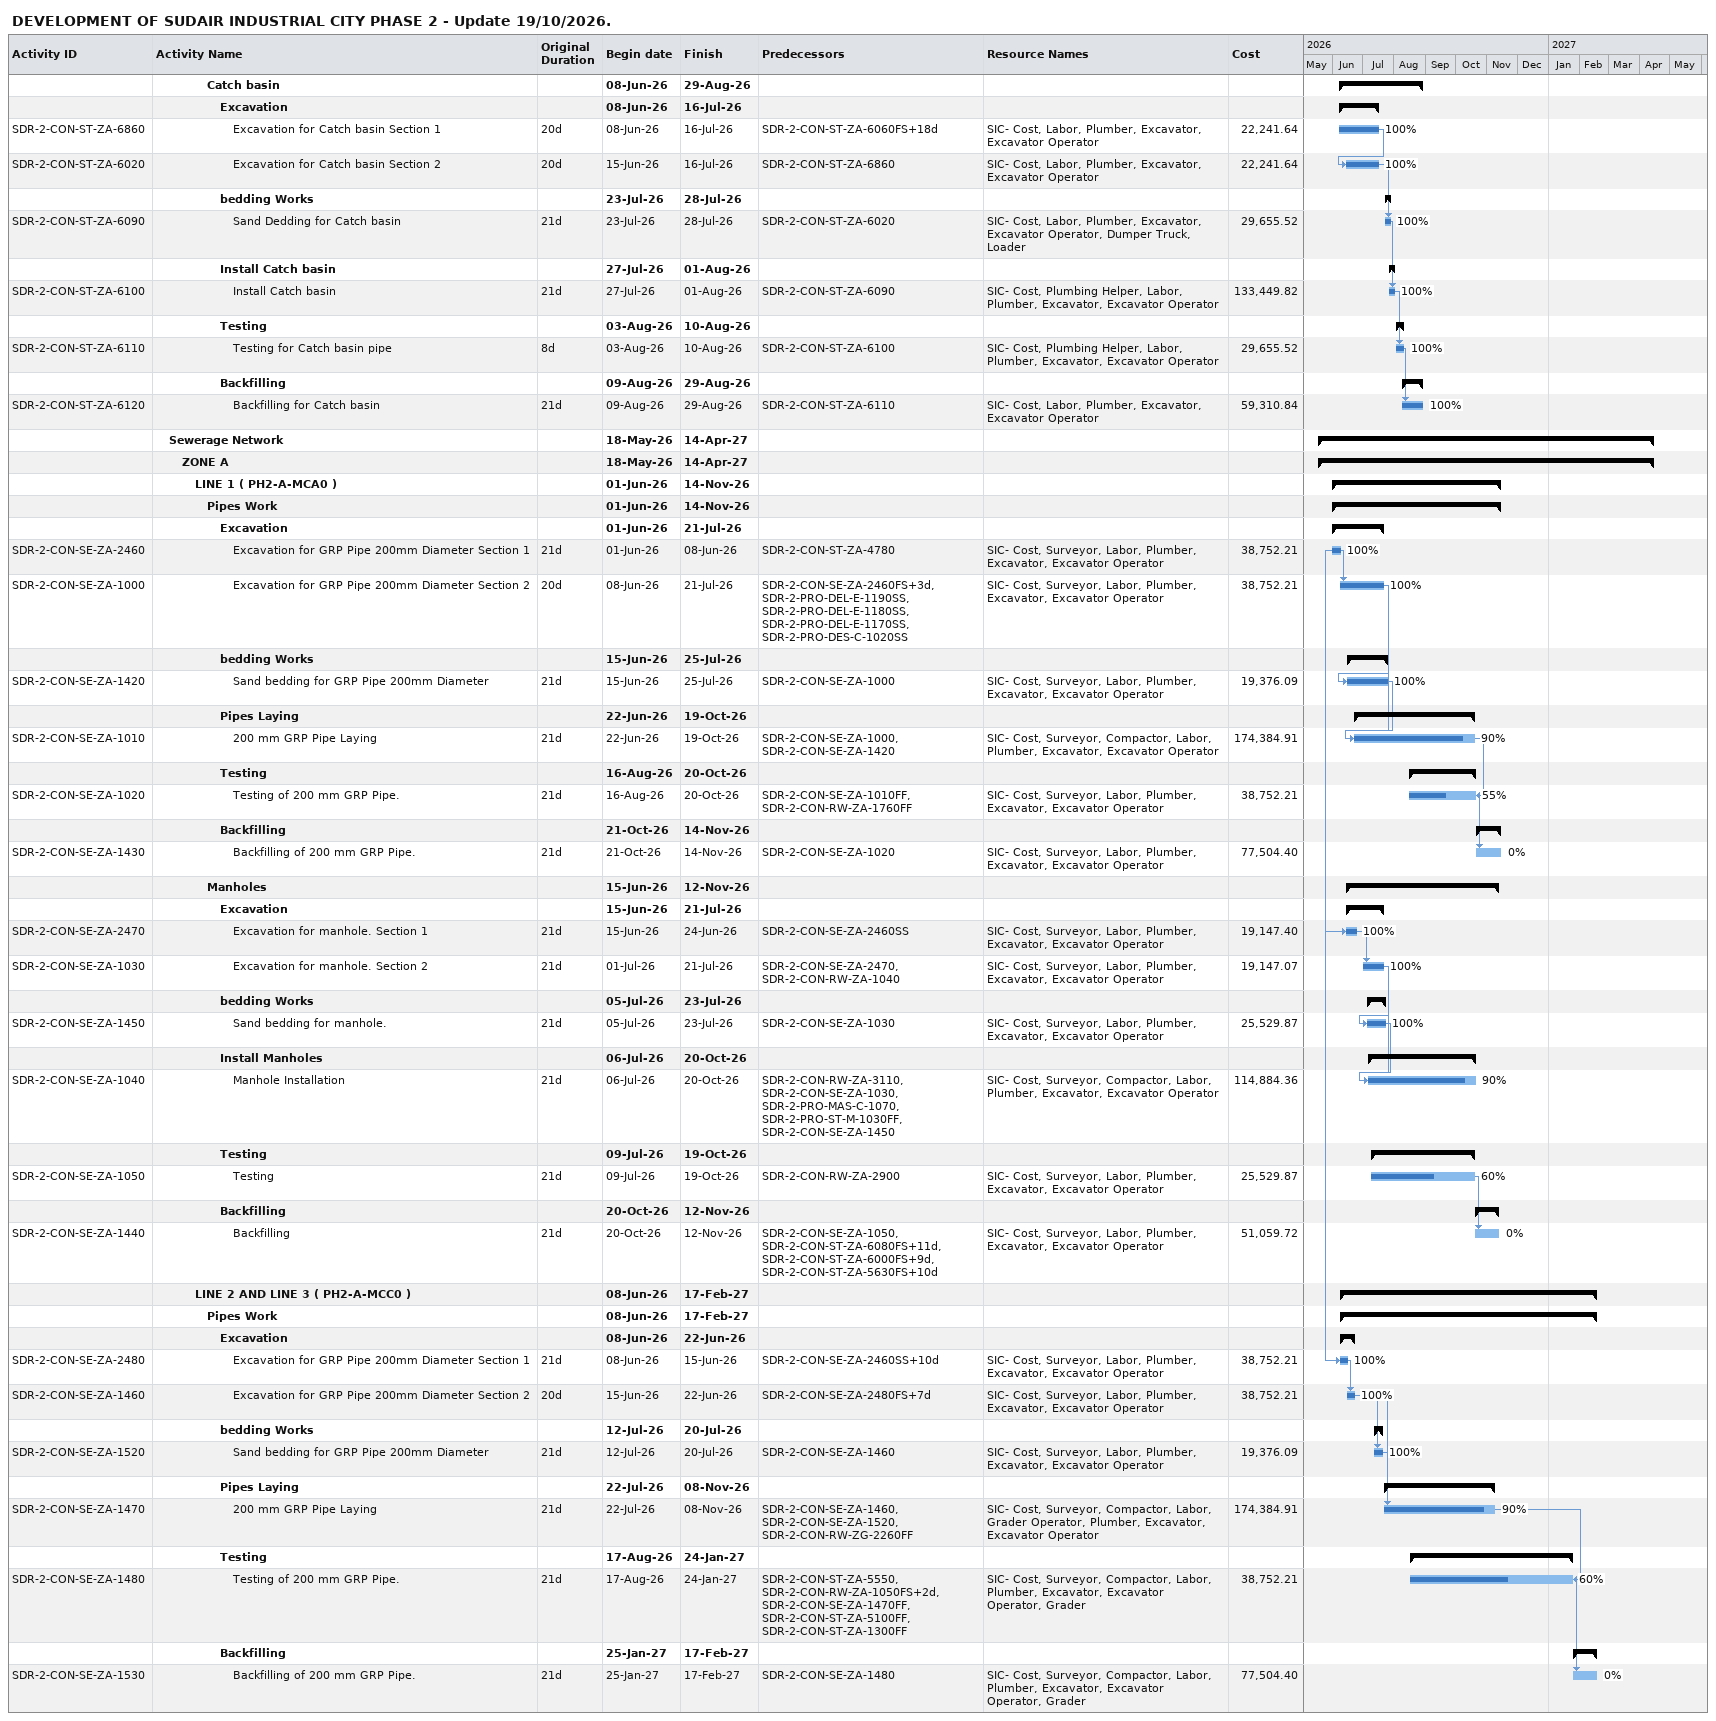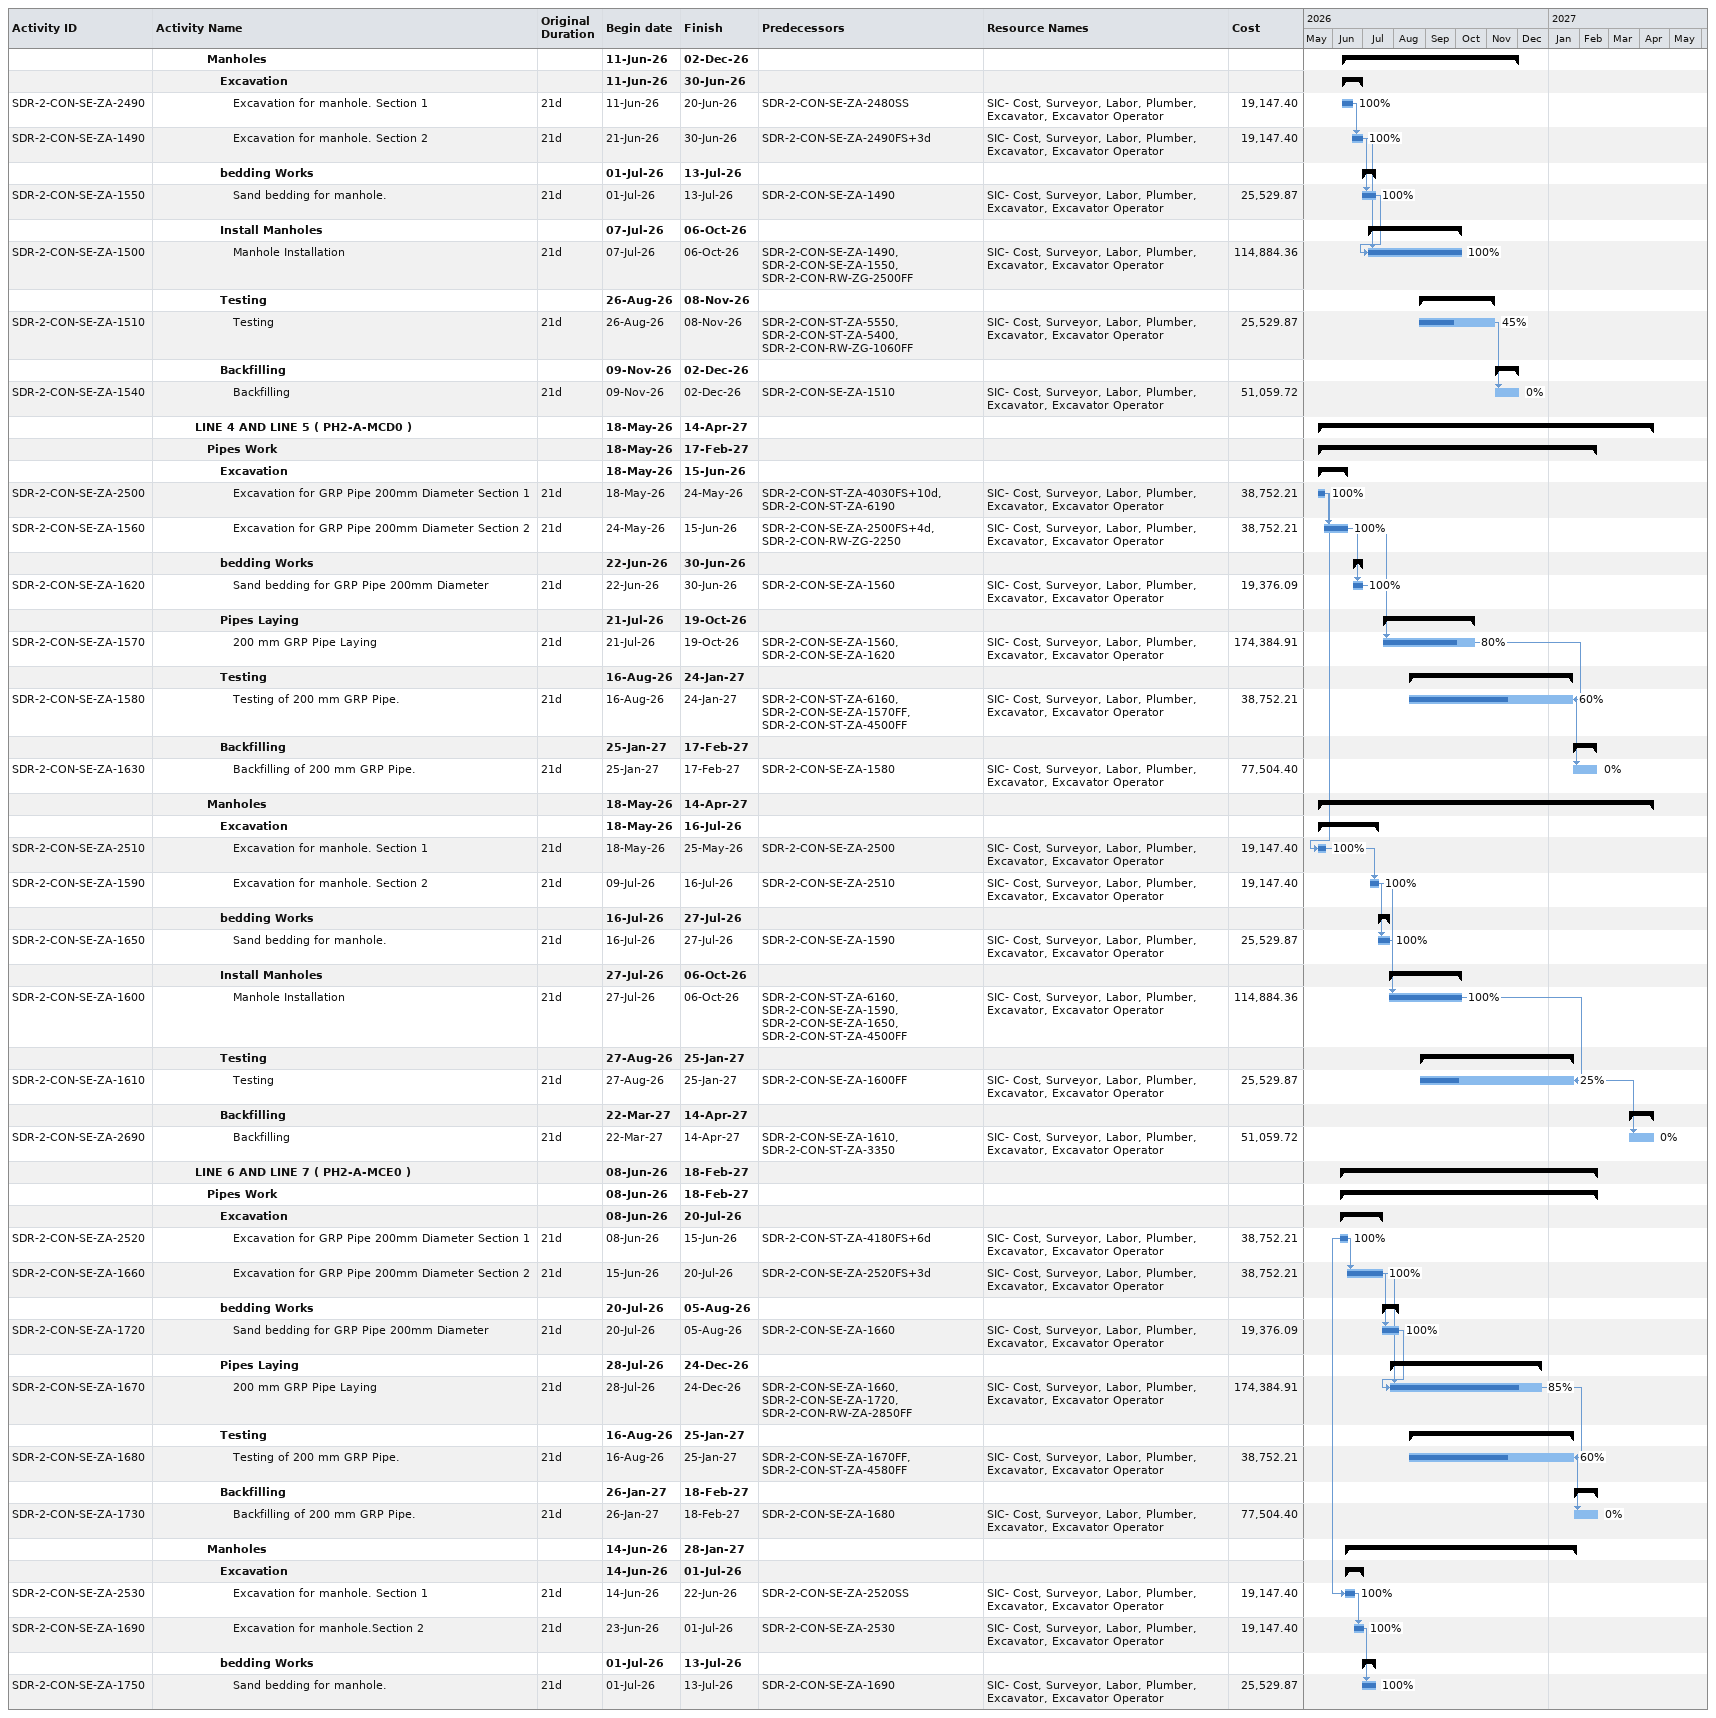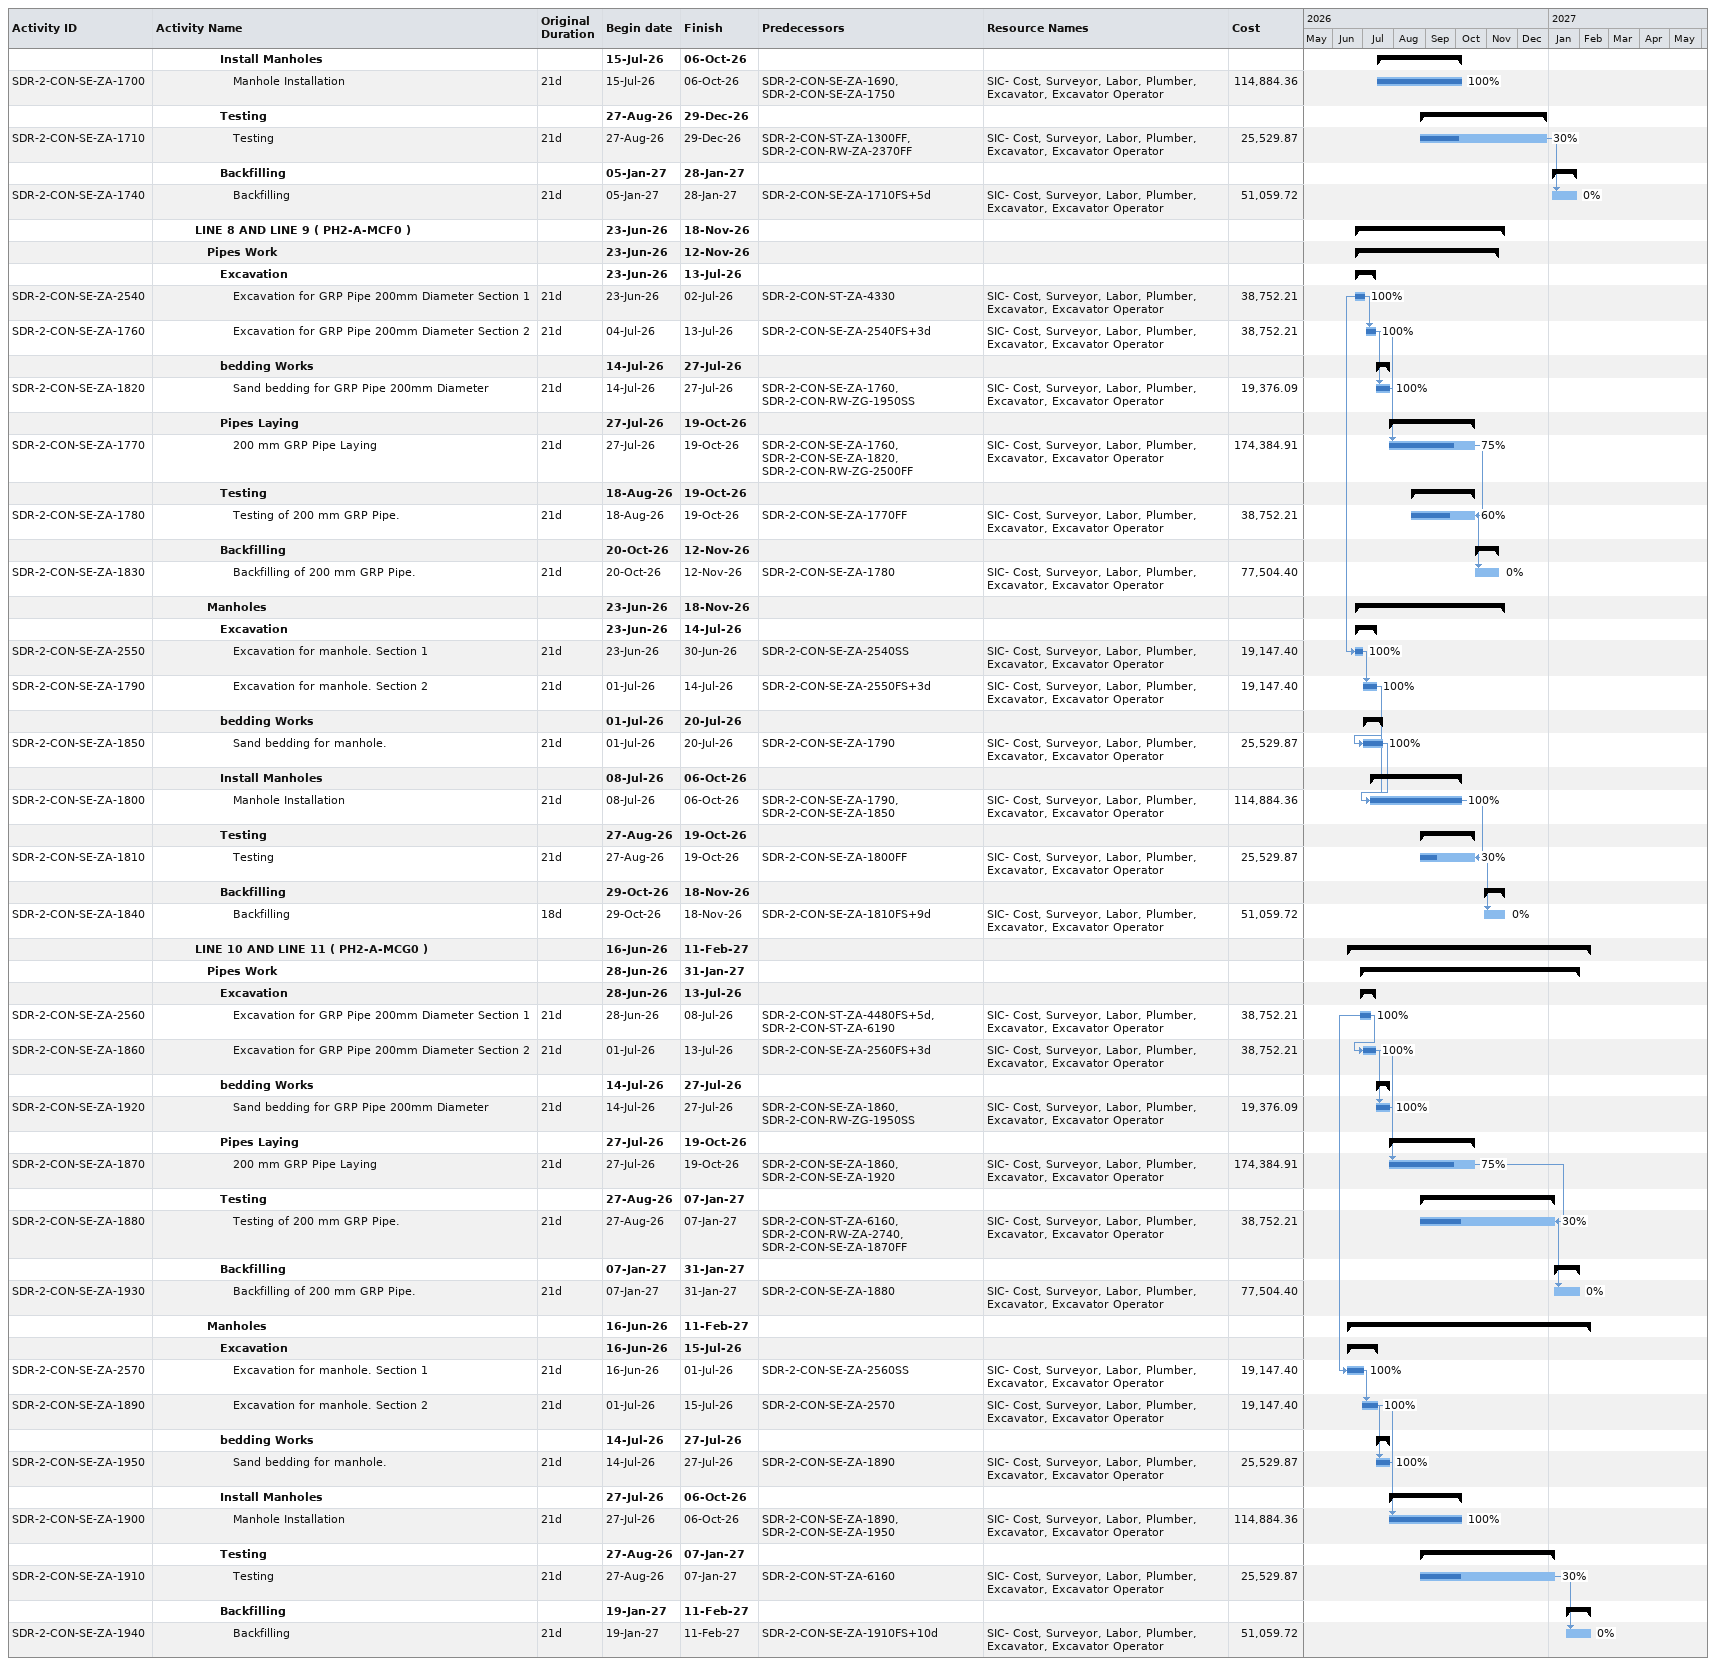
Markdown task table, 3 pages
DEVELOPMENT OF SUDAIR INDUSTRIAL CITY PHASE 2 - Update 19/10/2026.

| ID | Level | Task | Original duration | Start | Finish | Predecessors | Resources | % complete | Cost |
|---|---|---|---|---|---|---|---|---|---|
|  | 5 | **Catch basin** |  | 2026-06-08 | 2026-08-29 |  |  |  |  |
|  | 6 | **Excavation** |  | 2026-06-08 | 2026-07-16 |  |  |  |  |
| SDR-2-CON-ST-ZA-6860 | 7 | Excavation for Catch basin Section 1 | 20d | 2026-06-08 | 2026-07-16 | SDR-2-CON-ST-ZA-6060FS+18d | SIC- Cost, Labor, Plumber, Excavator, Excavator Operator | 100 | 22241.64 |
| SDR-2-CON-ST-ZA-6020 | 7 | Excavation for Catch basin Section 2 | 20d | 2026-06-15 | 2026-07-16 | SDR-2-CON-ST-ZA-6860 | SIC- Cost, Labor, Plumber, Excavator, Excavator Operator | 100 | 22241.64 |
|  | 6 | **bedding Works** |  | 2026-07-23 | 2026-07-28 |  |  |  |  |
| SDR-2-CON-ST-ZA-6090 | 7 | Sand Dedding for Catch basin | 21d | 2026-07-23 | 2026-07-28 | SDR-2-CON-ST-ZA-6020 | SIC- Cost, Labor, Plumber, Excavator, Excavator Operator, Dumper Truck, Loader | 100 | 29655.52 |
|  | 6 | **Install Catch basin** |  | 2026-07-27 | 2026-08-01 |  |  |  |  |
| SDR-2-CON-ST-ZA-6100 | 7 | Install Catch basin | 21d | 2026-07-27 | 2026-08-01 | SDR-2-CON-ST-ZA-6090 | SIC- Cost, Plumbing Helper, Labor, Plumber, Excavator, Excavator Operator | 100 | 133449.82 |
|  | 6 | **Testing** |  | 2026-08-03 | 2026-08-10 |  |  |  |  |
| SDR-2-CON-ST-ZA-6110 | 7 | Testing for Catch basin pipe | 8d | 2026-08-03 | 2026-08-10 | SDR-2-CON-ST-ZA-6100 | SIC- Cost, Plumbing Helper, Labor, Plumber, Excavator, Excavator Operator | 100 | 29655.52 |
|  | 6 | **Backfilling** |  | 2026-08-09 | 2026-08-29 |  |  |  |  |
| SDR-2-CON-ST-ZA-6120 | 7 | Backfilling for Catch basin | 21d | 2026-08-09 | 2026-08-29 | SDR-2-CON-ST-ZA-6110 | SIC- Cost, Labor, Plumber, Excavator, Excavator Operator | 100 | 59310.84 |
|  | 2 | **Sewerage Network** |  | 2026-05-18 | 2027-04-14 |  |  |  |  |
|  | 3 | **ZONE A** |  | 2026-05-18 | 2027-04-14 |  |  |  |  |
|  | 4 | **LINE 1 ( PH2-A-MCA0 )** |  | 2026-06-01 | 2026-11-14 |  |  |  |  |
|  | 5 | **Pipes Work** |  | 2026-06-01 | 2026-11-14 |  |  |  |  |
|  | 6 | **Excavation** |  | 2026-06-01 | 2026-07-21 |  |  |  |  |
| SDR-2-CON-SE-ZA-2460 | 7 | Excavation for GRP Pipe 200mm Diameter Section 1 | 21d | 2026-06-01 | 2026-06-08 | SDR-2-CON-ST-ZA-4780 | SIC- Cost, Surveyor, Labor, Plumber, Excavator, Excavator Operator | 100 | 38752.21 |
| SDR-2-CON-SE-ZA-1000 | 7 | Excavation for GRP Pipe 200mm Diameter Section 2 | 20d | 2026-06-08 | 2026-07-21 | SDR-2-CON-SE-ZA-2460FS+3d, SDR-2-PRO-DEL-E-1190SS, SDR-2-PRO-DEL-E-1180SS, SDR-2-PRO-DEL-E-1170SS, SDR-2-PRO-DES-C-1020SS | SIC- Cost, Surveyor, Labor, Plumber, Excavator, Excavator Operator | 100 | 38752.21 |
|  | 6 | **bedding Works** |  | 2026-06-15 | 2026-07-25 |  |  |  |  |
| SDR-2-CON-SE-ZA-1420 | 7 | Sand bedding for GRP Pipe 200mm Diameter | 21d | 2026-06-15 | 2026-07-25 | SDR-2-CON-SE-ZA-1000 | SIC- Cost, Surveyor, Labor, Plumber, Excavator, Excavator Operator | 100 | 19376.09 |
|  | 6 | **Pipes Laying** |  | 2026-06-22 | 2026-10-19 |  |  |  |  |
| SDR-2-CON-SE-ZA-1010 | 7 | 200 mm GRP Pipe Laying | 21d | 2026-06-22 | 2026-10-19 | SDR-2-CON-SE-ZA-1000, SDR-2-CON-SE-ZA-1420 | SIC- Cost, Surveyor, Compactor, Labor, Plumber, Excavator, Excavator Operator | 90 | 174384.91 |
|  | 6 | **Testing** |  | 2026-08-16 | 2026-10-20 |  |  |  |  |
| SDR-2-CON-SE-ZA-1020 | 7 | Testing of 200 mm GRP Pipe. | 21d | 2026-08-16 | 2026-10-20 | SDR-2-CON-SE-ZA-1010FF, SDR-2-CON-RW-ZA-1760FF | SIC- Cost, Surveyor, Labor, Plumber, Excavator, Excavator Operator | 55 | 38752.21 |
|  | 6 | **Backfilling** |  | 2026-10-21 | 2026-11-14 |  |  |  |  |
| SDR-2-CON-SE-ZA-1430 | 7 | Backfilling of 200 mm GRP Pipe. | 21d | 2026-10-21 | 2026-11-14 | SDR-2-CON-SE-ZA-1020 | SIC- Cost, Surveyor, Labor, Plumber, Excavator, Excavator Operator | 0 | 77504.40 |
|  | 5 | **Manholes** |  | 2026-06-15 | 2026-11-12 |  |  |  |  |
|  | 6 | **Excavation** |  | 2026-06-15 | 2026-07-21 |  |  |  |  |
| SDR-2-CON-SE-ZA-2470 | 7 | Excavation for manhole. Section 1 | 21d | 2026-06-15 | 2026-06-24 | SDR-2-CON-SE-ZA-2460SS | SIC- Cost, Surveyor, Labor, Plumber, Excavator, Excavator Operator | 100 | 19147.40 |
| SDR-2-CON-SE-ZA-1030 | 7 | Excavation for manhole. Section 2 | 21d | 2026-07-01 | 2026-07-21 | SDR-2-CON-SE-ZA-2470, SDR-2-CON-RW-ZA-1040 | SIC- Cost, Surveyor, Labor, Plumber, Excavator, Excavator Operator | 100 | 19147.07 |
|  | 6 | **bedding Works** |  | 2026-07-05 | 2026-07-23 |  |  |  |  |
| SDR-2-CON-SE-ZA-1450 | 7 | Sand bedding for manhole. | 21d | 2026-07-05 | 2026-07-23 | SDR-2-CON-SE-ZA-1030 | SIC- Cost, Surveyor, Labor, Plumber, Excavator, Excavator Operator | 100 | 25529.87 |
|  | 6 | **Install Manholes** |  | 2026-07-06 | 2026-10-20 |  |  |  |  |
| SDR-2-CON-SE-ZA-1040 | 7 | Manhole Installation | 21d | 2026-07-06 | 2026-10-20 | SDR-2-CON-RW-ZA-3110, SDR-2-CON-SE-ZA-1030, SDR-2-PRO-MAS-C-1070, SDR-2-PRO-ST-M-1030FF, SDR-2-CON-SE-ZA-1450 | SIC- Cost, Surveyor, Compactor, Labor, Plumber, Excavator, Excavator Operator | 90 | 114884.36 |
|  | 6 | **Testing** |  | 2026-07-09 | 2026-10-19 |  |  |  |  |
| SDR-2-CON-SE-ZA-1050 | 7 | Testing | 21d | 2026-07-09 | 2026-10-19 | SDR-2-CON-RW-ZA-2900 | SIC- Cost, Surveyor, Labor, Plumber, Excavator, Excavator Operator | 60 | 25529.87 |
|  | 6 | **Backfilling** |  | 2026-10-20 | 2026-11-12 |  |  |  |  |
| SDR-2-CON-SE-ZA-1440 | 7 | Backfilling | 21d | 2026-10-20 | 2026-11-12 | SDR-2-CON-SE-ZA-1050, SDR-2-CON-ST-ZA-6080FS+11d, SDR-2-CON-ST-ZA-6000FS+9d, SDR-2-CON-ST-ZA-5630FS+10d | SIC- Cost, Surveyor, Labor, Plumber, Excavator, Excavator Operator | 0 | 51059.72 |
|  | 4 | **LINE 2 AND LINE 3 ( PH2-A-MCC0 )** |  | 2026-06-08 | 2027-02-17 |  |  |  |  |
|  | 5 | **Pipes Work** |  | 2026-06-08 | 2027-02-17 |  |  |  |  |
|  | 6 | **Excavation** |  | 2026-06-08 | 2026-06-22 |  |  |  |  |
| SDR-2-CON-SE-ZA-2480 | 7 | Excavation for GRP Pipe 200mm Diameter Section 1 | 21d | 2026-06-08 | 2026-06-15 | SDR-2-CON-SE-ZA-2460SS+10d | SIC- Cost, Surveyor, Labor, Plumber, Excavator, Excavator Operator | 100 | 38752.21 |
| SDR-2-CON-SE-ZA-1460 | 7 | Excavation for GRP Pipe 200mm Diameter Section 2 | 20d | 2026-06-15 | 2026-06-22 | SDR-2-CON-SE-ZA-2480FS+7d | SIC- Cost, Surveyor, Labor, Plumber, Excavator, Excavator Operator | 100 | 38752.21 |
|  | 6 | **bedding Works** |  | 2026-07-12 | 2026-07-20 |  |  |  |  |
| SDR-2-CON-SE-ZA-1520 | 7 | Sand bedding for GRP Pipe 200mm Diameter | 21d | 2026-07-12 | 2026-07-20 | SDR-2-CON-SE-ZA-1460 | SIC- Cost, Surveyor, Labor, Plumber, Excavator, Excavator Operator | 100 | 19376.09 |
|  | 6 | **Pipes Laying** |  | 2026-07-22 | 2026-11-08 |  |  |  |  |
| SDR-2-CON-SE-ZA-1470 | 7 | 200 mm GRP Pipe Laying | 21d | 2026-07-22 | 2026-11-08 | SDR-2-CON-SE-ZA-1460, SDR-2-CON-SE-ZA-1520, SDR-2-CON-RW-ZG-2260FF | SIC- Cost, Surveyor, Compactor, Labor, Grader Operator, Plumber, Excavator, Excavator Operator | 90 | 174384.91 |
|  | 6 | **Testing** |  | 2026-08-17 | 2027-01-24 |  |  |  |  |
| SDR-2-CON-SE-ZA-1480 | 7 | Testing of 200 mm GRP Pipe. | 21d | 2026-08-17 | 2027-01-24 | SDR-2-CON-ST-ZA-5550, SDR-2-CON-RW-ZA-1050FS+2d, SDR-2-CON-SE-ZA-1470FF, SDR-2-CON-ST-ZA-5100FF, SDR-2-CON-ST-ZA-1300FF | SIC- Cost, Surveyor, Compactor, Labor, Plumber, Excavator, Excavator Operator, Grader | 60 | 38752.21 |
|  | 6 | **Backfilling** |  | 2027-01-25 | 2027-02-17 |  |  |  |  |
| SDR-2-CON-SE-ZA-1530 | 7 | Backfilling of 200 mm GRP Pipe. | 21d | 2027-01-25 | 2027-02-17 | SDR-2-CON-SE-ZA-1480 | SIC- Cost, Surveyor, Compactor, Labor, Plumber, Excavator, Excavator Operator, Grader | 0 | 77504.40 |
|  | 5 | **Manholes** |  | 2026-06-11 | 2026-12-02 |  |  |  |  |
|  | 6 | **Excavation** |  | 2026-06-11 | 2026-06-30 |  |  |  |  |
| SDR-2-CON-SE-ZA-2490 | 7 | Excavation for manhole. Section 1 | 21d | 2026-06-11 | 2026-06-20 | SDR-2-CON-SE-ZA-2480SS | SIC- Cost, Surveyor, Labor, Plumber, Excavator, Excavator Operator | 100 | 19147.40 |
| SDR-2-CON-SE-ZA-1490 | 7 | Excavation for manhole. Section 2 | 21d | 2026-06-21 | 2026-06-30 | SDR-2-CON-SE-ZA-2490FS+3d | SIC- Cost, Surveyor, Labor, Plumber, Excavator, Excavator Operator | 100 | 19147.40 |
|  | 6 | **bedding Works** |  | 2026-07-01 | 2026-07-13 |  |  |  |  |
| SDR-2-CON-SE-ZA-1550 | 7 | Sand bedding for manhole. | 21d | 2026-07-01 | 2026-07-13 | SDR-2-CON-SE-ZA-1490 | SIC- Cost, Surveyor, Labor, Plumber, Excavator, Excavator Operator | 100 | 25529.87 |
|  | 6 | **Install Manholes** |  | 2026-07-07 | 2026-10-06 |  |  |  |  |
| SDR-2-CON-SE-ZA-1500 | 7 | Manhole Installation | 21d | 2026-07-07 | 2026-10-06 | SDR-2-CON-SE-ZA-1490, SDR-2-CON-SE-ZA-1550, SDR-2-CON-RW-ZG-2500FF | SIC- Cost, Surveyor, Labor, Plumber, Excavator, Excavator Operator | 100 | 114884.36 |
|  | 6 | **Testing** |  | 2026-08-26 | 2026-11-08 |  |  |  |  |
| SDR-2-CON-SE-ZA-1510 | 7 | Testing | 21d | 2026-08-26 | 2026-11-08 | SDR-2-CON-ST-ZA-5550, SDR-2-CON-ST-ZA-5400, SDR-2-CON-RW-ZG-1060FF | SIC- Cost, Surveyor, Labor, Plumber, Excavator, Excavator Operator | 45 | 25529.87 |
|  | 6 | **Backfilling** |  | 2026-11-09 | 2026-12-02 |  |  |  |  |
| SDR-2-CON-SE-ZA-1540 | 7 | Backfilling | 21d | 2026-11-09 | 2026-12-02 | SDR-2-CON-SE-ZA-1510 | SIC- Cost, Surveyor, Labor, Plumber, Excavator, Excavator Operator | 0 | 51059.72 |
|  | 4 | **LINE 4 AND LINE 5 ( PH2-A-MCD0 )** |  | 2026-05-18 | 2027-04-14 |  |  |  |  |
|  | 5 | **Pipes Work** |  | 2026-05-18 | 2027-02-17 |  |  |  |  |
|  | 6 | **Excavation** |  | 2026-05-18 | 2026-06-15 |  |  |  |  |
| SDR-2-CON-SE-ZA-2500 | 7 | Excavation for GRP Pipe 200mm Diameter Section 1 | 21d | 2026-05-18 | 2026-05-24 | SDR-2-CON-ST-ZA-4030FS+10d, SDR-2-CON-ST-ZA-6190 | SIC- Cost, Surveyor, Labor, Plumber, Excavator, Excavator Operator | 100 | 38752.21 |
| SDR-2-CON-SE-ZA-1560 | 7 | Excavation for GRP Pipe 200mm Diameter Section 2 | 21d | 2026-05-24 | 2026-06-15 | SDR-2-CON-SE-ZA-2500FS+4d, SDR-2-CON-RW-ZG-2250 | SIC- Cost, Surveyor, Labor, Plumber, Excavator, Excavator Operator | 100 | 38752.21 |
|  | 6 | **bedding Works** |  | 2026-06-22 | 2026-06-30 |  |  |  |  |
| SDR-2-CON-SE-ZA-1620 | 7 | Sand bedding for GRP Pipe 200mm Diameter | 21d | 2026-06-22 | 2026-06-30 | SDR-2-CON-SE-ZA-1560 | SIC- Cost, Surveyor, Labor, Plumber, Excavator, Excavator Operator | 100 | 19376.09 |
|  | 6 | **Pipes Laying** |  | 2026-07-21 | 2026-10-19 |  |  |  |  |
| SDR-2-CON-SE-ZA-1570 | 7 | 200 mm GRP Pipe Laying | 21d | 2026-07-21 | 2026-10-19 | SDR-2-CON-SE-ZA-1560, SDR-2-CON-SE-ZA-1620 | SIC- Cost, Surveyor, Labor, Plumber, Excavator, Excavator Operator | 80 | 174384.91 |
|  | 6 | **Testing** |  | 2026-08-16 | 2027-01-24 |  |  |  |  |
| SDR-2-CON-SE-ZA-1580 | 7 | Testing of 200 mm GRP Pipe. | 21d | 2026-08-16 | 2027-01-24 | SDR-2-CON-ST-ZA-6160, SDR-2-CON-SE-ZA-1570FF, SDR-2-CON-ST-ZA-4500FF | SIC- Cost, Surveyor, Labor, Plumber, Excavator, Excavator Operator | 60 | 38752.21 |
|  | 6 | **Backfilling** |  | 2027-01-25 | 2027-02-17 |  |  |  |  |
| SDR-2-CON-SE-ZA-1630 | 7 | Backfilling of 200 mm GRP Pipe. | 21d | 2027-01-25 | 2027-02-17 | SDR-2-CON-SE-ZA-1580 | SIC- Cost, Surveyor, Labor, Plumber, Excavator, Excavator Operator | 0 | 77504.40 |
|  | 5 | **Manholes** |  | 2026-05-18 | 2027-04-14 |  |  |  |  |
|  | 6 | **Excavation** |  | 2026-05-18 | 2026-07-16 |  |  |  |  |
| SDR-2-CON-SE-ZA-2510 | 7 | Excavation for manhole. Section 1 | 21d | 2026-05-18 | 2026-05-25 | SDR-2-CON-SE-ZA-2500 | SIC- Cost, Surveyor, Labor, Plumber, Excavator, Excavator Operator | 100 | 19147.40 |
| SDR-2-CON-SE-ZA-1590 | 7 | Excavation for manhole. Section 2 | 21d | 2026-07-09 | 2026-07-16 | SDR-2-CON-SE-ZA-2510 | SIC- Cost, Surveyor, Labor, Plumber, Excavator, Excavator Operator | 100 | 19147.40 |
|  | 6 | **bedding Works** |  | 2026-07-16 | 2026-07-27 |  |  |  |  |
| SDR-2-CON-SE-ZA-1650 | 7 | Sand bedding for manhole. | 21d | 2026-07-16 | 2026-07-27 | SDR-2-CON-SE-ZA-1590 | SIC- Cost, Surveyor, Labor, Plumber, Excavator, Excavator Operator | 100 | 25529.87 |
|  | 6 | **Install Manholes** |  | 2026-07-27 | 2026-10-06 |  |  |  |  |
| SDR-2-CON-SE-ZA-1600 | 7 | Manhole Installation | 21d | 2026-07-27 | 2026-10-06 | SDR-2-CON-ST-ZA-6160, SDR-2-CON-SE-ZA-1590, SDR-2-CON-SE-ZA-1650, SDR-2-CON-ST-ZA-4500FF | SIC- Cost, Surveyor, Labor, Plumber, Excavator, Excavator Operator | 100 | 114884.36 |
|  | 6 | **Testing** |  | 2026-08-27 | 2027-01-25 |  |  |  |  |
| SDR-2-CON-SE-ZA-1610 | 7 | Testing | 21d | 2026-08-27 | 2027-01-25 | SDR-2-CON-SE-ZA-1600FF | SIC- Cost, Surveyor, Labor, Plumber, Excavator, Excavator Operator | 25 | 25529.87 |
|  | 6 | **Backfilling** |  | 2027-03-22 | 2027-04-14 |  |  |  |  |
| SDR-2-CON-SE-ZA-2690 | 7 | Backfilling | 21d | 2027-03-22 | 2027-04-14 | SDR-2-CON-SE-ZA-1610, SDR-2-CON-ST-ZA-3350 | SIC- Cost, Surveyor, Labor, Plumber, Excavator, Excavator Operator | 0 | 51059.72 |
|  | 4 | **LINE 6 AND LINE 7 ( PH2-A-MCE0 )** |  | 2026-06-08 | 2027-02-18 |  |  |  |  |
|  | 5 | **Pipes Work** |  | 2026-06-08 | 2027-02-18 |  |  |  |  |
|  | 6 | **Excavation** |  | 2026-06-08 | 2026-07-20 |  |  |  |  |
| SDR-2-CON-SE-ZA-2520 | 7 | Excavation for GRP Pipe 200mm Diameter Section 1 | 21d | 2026-06-08 | 2026-06-15 | SDR-2-CON-ST-ZA-4180FS+6d | SIC- Cost, Surveyor, Labor, Plumber, Excavator, Excavator Operator | 100 | 38752.21 |
| SDR-2-CON-SE-ZA-1660 | 7 | Excavation for GRP Pipe 200mm Diameter Section 2 | 21d | 2026-06-15 | 2026-07-20 | SDR-2-CON-SE-ZA-2520FS+3d | SIC- Cost, Surveyor, Labor, Plumber, Excavator, Excavator Operator | 100 | 38752.21 |
|  | 6 | **bedding Works** |  | 2026-07-20 | 2026-08-05 |  |  |  |  |
| SDR-2-CON-SE-ZA-1720 | 7 | Sand bedding for GRP Pipe 200mm Diameter | 21d | 2026-07-20 | 2026-08-05 | SDR-2-CON-SE-ZA-1660 | SIC- Cost, Surveyor, Labor, Plumber, Excavator, Excavator Operator | 100 | 19376.09 |
|  | 6 | **Pipes Laying** |  | 2026-07-28 | 2026-12-24 |  |  |  |  |
| SDR-2-CON-SE-ZA-1670 | 7 | 200 mm GRP Pipe Laying | 21d | 2026-07-28 | 2026-12-24 | SDR-2-CON-SE-ZA-1660, SDR-2-CON-SE-ZA-1720, SDR-2-CON-RW-ZA-2850FF | SIC- Cost, Surveyor, Labor, Plumber, Excavator, Excavator Operator | 85 | 174384.91 |
|  | 6 | **Testing** |  | 2026-08-16 | 2027-01-25 |  |  |  |  |
| SDR-2-CON-SE-ZA-1680 | 7 | Testing of 200 mm GRP Pipe. | 21d | 2026-08-16 | 2027-01-25 | SDR-2-CON-SE-ZA-1670FF, SDR-2-CON-ST-ZA-4580FF | SIC- Cost, Surveyor, Labor, Plumber, Excavator, Excavator Operator | 60 | 38752.21 |
|  | 6 | **Backfilling** |  | 2027-01-26 | 2027-02-18 |  |  |  |  |
| SDR-2-CON-SE-ZA-1730 | 7 | Backfilling of 200 mm GRP Pipe. | 21d | 2027-01-26 | 2027-02-18 | SDR-2-CON-SE-ZA-1680 | SIC- Cost, Surveyor, Labor, Plumber, Excavator, Excavator Operator | 0 | 77504.40 |
|  | 5 | **Manholes** |  | 2026-06-14 | 2027-01-28 |  |  |  |  |
|  | 6 | **Excavation** |  | 2026-06-14 | 2026-07-01 |  |  |  |  |
| SDR-2-CON-SE-ZA-2530 | 7 | Excavation for manhole. Section 1 | 21d | 2026-06-14 | 2026-06-22 | SDR-2-CON-SE-ZA-2520SS | SIC- Cost, Surveyor, Labor, Plumber, Excavator, Excavator Operator | 100 | 19147.40 |
| SDR-2-CON-SE-ZA-1690 | 7 | Excavation for manhole.Section 2 | 21d | 2026-06-23 | 2026-07-01 | SDR-2-CON-SE-ZA-2530 | SIC- Cost, Surveyor, Labor, Plumber, Excavator, Excavator Operator | 100 | 19147.40 |
|  | 6 | **bedding Works** |  | 2026-07-01 | 2026-07-13 |  |  |  |  |
| SDR-2-CON-SE-ZA-1750 | 7 | Sand bedding for manhole. | 21d | 2026-07-01 | 2026-07-13 | SDR-2-CON-SE-ZA-1690 | SIC- Cost, Surveyor, Labor, Plumber, Excavator, Excavator Operator | 100 | 25529.87 |
|  | 6 | **Install Manholes** |  | 2026-07-15 | 2026-10-06 |  |  |  |  |
| SDR-2-CON-SE-ZA-1700 | 7 | Manhole Installation | 21d | 2026-07-15 | 2026-10-06 | SDR-2-CON-SE-ZA-1690, SDR-2-CON-SE-ZA-1750 | SIC- Cost, Surveyor, Labor, Plumber, Excavator, Excavator Operator | 100 | 114884.36 |
|  | 6 | **Testing** |  | 2026-08-27 | 2026-12-29 |  |  |  |  |
| SDR-2-CON-SE-ZA-1710 | 7 | Testing | 21d | 2026-08-27 | 2026-12-29 | SDR-2-CON-ST-ZA-1300FF, SDR-2-CON-RW-ZA-2370FF | SIC- Cost, Surveyor, Labor, Plumber, Excavator, Excavator Operator | 30 | 25529.87 |
|  | 6 | **Backfilling** |  | 2027-01-05 | 2027-01-28 |  |  |  |  |
| SDR-2-CON-SE-ZA-1740 | 7 | Backfilling | 21d | 2027-01-05 | 2027-01-28 | SDR-2-CON-SE-ZA-1710FS+5d | SIC- Cost, Surveyor, Labor, Plumber, Excavator, Excavator Operator | 0 | 51059.72 |
|  | 4 | **LINE 8 AND LINE 9 ( PH2-A-MCF0 )** |  | 2026-06-23 | 2026-11-18 |  |  |  |  |
|  | 5 | **Pipes Work** |  | 2026-06-23 | 2026-11-12 |  |  |  |  |
|  | 6 | **Excavation** |  | 2026-06-23 | 2026-07-13 |  |  |  |  |
| SDR-2-CON-SE-ZA-2540 | 7 | Excavation for GRP Pipe 200mm Diameter Section 1 | 21d | 2026-06-23 | 2026-07-02 | SDR-2-CON-ST-ZA-4330 | SIC- Cost, Surveyor, Labor, Plumber, Excavator, Excavator Operator | 100 | 38752.21 |
| SDR-2-CON-SE-ZA-1760 | 7 | Excavation for GRP Pipe 200mm Diameter Section 2 | 21d | 2026-07-04 | 2026-07-13 | SDR-2-CON-SE-ZA-2540FS+3d | SIC- Cost, Surveyor, Labor, Plumber, Excavator, Excavator Operator | 100 | 38752.21 |
|  | 6 | **bedding Works** |  | 2026-07-14 | 2026-07-27 |  |  |  |  |
| SDR-2-CON-SE-ZA-1820 | 7 | Sand bedding for GRP Pipe 200mm Diameter | 21d | 2026-07-14 | 2026-07-27 | SDR-2-CON-SE-ZA-1760, SDR-2-CON-RW-ZG-1950SS | SIC- Cost, Surveyor, Labor, Plumber, Excavator, Excavator Operator | 100 | 19376.09 |
|  | 6 | **Pipes Laying** |  | 2026-07-27 | 2026-10-19 |  |  |  |  |
| SDR-2-CON-SE-ZA-1770 | 7 | 200 mm GRP Pipe Laying | 21d | 2026-07-27 | 2026-10-19 | SDR-2-CON-SE-ZA-1760, SDR-2-CON-SE-ZA-1820, SDR-2-CON-RW-ZG-2500FF | SIC- Cost, Surveyor, Labor, Plumber, Excavator, Excavator Operator | 75 | 174384.91 |
|  | 6 | **Testing** |  | 2026-08-18 | 2026-10-19 |  |  |  |  |
| SDR-2-CON-SE-ZA-1780 | 7 | Testing of 200 mm GRP Pipe. | 21d | 2026-08-18 | 2026-10-19 | SDR-2-CON-SE-ZA-1770FF | SIC- Cost, Surveyor, Labor, Plumber, Excavator, Excavator Operator | 60 | 38752.21 |
|  | 6 | **Backfilling** |  | 2026-10-20 | 2026-11-12 |  |  |  |  |
| SDR-2-CON-SE-ZA-1830 | 7 | Backfilling of 200 mm GRP Pipe. | 21d | 2026-10-20 | 2026-11-12 | SDR-2-CON-SE-ZA-1780 | SIC- Cost, Surveyor, Labor, Plumber, Excavator, Excavator Operator | 0 | 77504.40 |
|  | 5 | **Manholes** |  | 2026-06-23 | 2026-11-18 |  |  |  |  |
|  | 6 | **Excavation** |  | 2026-06-23 | 2026-07-14 |  |  |  |  |
| SDR-2-CON-SE-ZA-2550 | 7 | Excavation for manhole. Section 1 | 21d | 2026-06-23 | 2026-06-30 | SDR-2-CON-SE-ZA-2540SS | SIC- Cost, Surveyor, Labor, Plumber, Excavator, Excavator Operator | 100 | 19147.40 |
| SDR-2-CON-SE-ZA-1790 | 7 | Excavation for manhole. Section 2 | 21d | 2026-07-01 | 2026-07-14 | SDR-2-CON-SE-ZA-2550FS+3d | SIC- Cost, Surveyor, Labor, Plumber, Excavator, Excavator Operator | 100 | 19147.40 |
|  | 6 | **bedding Works** |  | 2026-07-01 | 2026-07-20 |  |  |  |  |
| SDR-2-CON-SE-ZA-1850 | 7 | Sand bedding for manhole. | 21d | 2026-07-01 | 2026-07-20 | SDR-2-CON-SE-ZA-1790 | SIC- Cost, Surveyor, Labor, Plumber, Excavator, Excavator Operator | 100 | 25529.87 |
|  | 6 | **Install Manholes** |  | 2026-07-08 | 2026-10-06 |  |  |  |  |
| SDR-2-CON-SE-ZA-1800 | 7 | Manhole Installation | 21d | 2026-07-08 | 2026-10-06 | SDR-2-CON-SE-ZA-1790, SDR-2-CON-SE-ZA-1850 | SIC- Cost, Surveyor, Labor, Plumber, Excavator, Excavator Operator | 100 | 114884.36 |
|  | 6 | **Testing** |  | 2026-08-27 | 2026-10-19 |  |  |  |  |
| SDR-2-CON-SE-ZA-1810 | 7 | Testing | 21d | 2026-08-27 | 2026-10-19 | SDR-2-CON-SE-ZA-1800FF | SIC- Cost, Surveyor, Labor, Plumber, Excavator, Excavator Operator | 30 | 25529.87 |
|  | 6 | **Backfilling** |  | 2026-10-29 | 2026-11-18 |  |  |  |  |
| SDR-2-CON-SE-ZA-1840 | 7 | Backfilling | 18d | 2026-10-29 | 2026-11-18 | SDR-2-CON-SE-ZA-1810FS+9d | SIC- Cost, Surveyor, Labor, Plumber, Excavator, Excavator Operator | 0 | 51059.72 |
|  | 4 | **LINE 10 AND LINE 11 ( PH2-A-MCG0 )** |  | 2026-06-16 | 2027-02-11 |  |  |  |  |
|  | 5 | **Pipes Work** |  | 2026-06-28 | 2027-01-31 |  |  |  |  |
|  | 6 | **Excavation** |  | 2026-06-28 | 2026-07-13 |  |  |  |  |
| SDR-2-CON-SE-ZA-2560 | 7 | Excavation for GRP Pipe 200mm Diameter Section 1 | 21d | 2026-06-28 | 2026-07-08 | SDR-2-CON-ST-ZA-4480FS+5d, SDR-2-CON-ST-ZA-6190 | SIC- Cost, Surveyor, Labor, Plumber, Excavator, Excavator Operator | 100 | 38752.21 |
| SDR-2-CON-SE-ZA-1860 | 7 | Excavation for GRP Pipe 200mm Diameter Section 2 | 21d | 2026-07-01 | 2026-07-13 | SDR-2-CON-SE-ZA-2560FS+3d | SIC- Cost, Surveyor, Labor, Plumber, Excavator, Excavator Operator | 100 | 38752.21 |
|  | 6 | **bedding Works** |  | 2026-07-14 | 2026-07-27 |  |  |  |  |
| SDR-2-CON-SE-ZA-1920 | 7 | Sand bedding for GRP Pipe 200mm Diameter | 21d | 2026-07-14 | 2026-07-27 | SDR-2-CON-SE-ZA-1860, SDR-2-CON-RW-ZG-1950SS | SIC- Cost, Surveyor, Labor, Plumber, Excavator, Excavator Operator | 100 | 19376.09 |
|  | 6 | **Pipes Laying** |  | 2026-07-27 | 2026-10-19 |  |  |  |  |
| SDR-2-CON-SE-ZA-1870 | 7 | 200 mm GRP Pipe Laying | 21d | 2026-07-27 | 2026-10-19 | SDR-2-CON-SE-ZA-1860, SDR-2-CON-SE-ZA-1920 | SIC- Cost, Surveyor, Labor, Plumber, Excavator, Excavator Operator | 75 | 174384.91 |
|  | 6 | **Testing** |  | 2026-08-27 | 2027-01-07 |  |  |  |  |
| SDR-2-CON-SE-ZA-1880 | 7 | Testing of 200 mm GRP Pipe. | 21d | 2026-08-27 | 2027-01-07 | SDR-2-CON-ST-ZA-6160, SDR-2-CON-RW-ZA-2740, SDR-2-CON-SE-ZA-1870FF | SIC- Cost, Surveyor, Labor, Plumber, Excavator, Excavator Operator | 30 | 38752.21 |
|  | 6 | **Backfilling** |  | 2027-01-07 | 2027-01-31 |  |  |  |  |
| SDR-2-CON-SE-ZA-1930 | 7 | Backfilling of 200 mm GRP Pipe. | 21d | 2027-01-07 | 2027-01-31 | SDR-2-CON-SE-ZA-1880 | SIC- Cost, Surveyor, Labor, Plumber, Excavator, Excavator Operator | 0 | 77504.40 |
|  | 5 | **Manholes** |  | 2026-06-16 | 2027-02-11 |  |  |  |  |
|  | 6 | **Excavation** |  | 2026-06-16 | 2026-07-15 |  |  |  |  |
| SDR-2-CON-SE-ZA-2570 | 7 | Excavation for manhole. Section 1 | 21d | 2026-06-16 | 2026-07-01 | SDR-2-CON-SE-ZA-2560SS | SIC- Cost, Surveyor, Labor, Plumber, Excavator, Excavator Operator | 100 | 19147.40 |
| SDR-2-CON-SE-ZA-1890 | 7 | Excavation for manhole. Section 2 | 21d | 2026-07-01 | 2026-07-15 | SDR-2-CON-SE-ZA-2570 | SIC- Cost, Surveyor, Labor, Plumber, Excavator, Excavator Operator | 100 | 19147.40 |
|  | 6 | **bedding Works** |  | 2026-07-14 | 2026-07-27 |  |  |  |  |
| SDR-2-CON-SE-ZA-1950 | 7 | Sand bedding for manhole. | 21d | 2026-07-14 | 2026-07-27 | SDR-2-CON-SE-ZA-1890 | SIC- Cost, Surveyor, Labor, Plumber, Excavator, Excavator Operator | 100 | 25529.87 |
|  | 6 | **Install Manholes** |  | 2026-07-27 | 2026-10-06 |  |  |  |  |
| SDR-2-CON-SE-ZA-1900 | 7 | Manhole Installation | 21d | 2026-07-27 | 2026-10-06 | SDR-2-CON-SE-ZA-1890, SDR-2-CON-SE-ZA-1950 | SIC- Cost, Surveyor, Labor, Plumber, Excavator, Excavator Operator | 100 | 114884.36 |
|  | 6 | **Testing** |  | 2026-08-27 | 2027-01-07 |  |  |  |  |
| SDR-2-CON-SE-ZA-1910 | 7 | Testing | 21d | 2026-08-27 | 2027-01-07 | SDR-2-CON-ST-ZA-6160 | SIC- Cost, Surveyor, Labor, Plumber, Excavator, Excavator Operator | 30 | 25529.87 |
|  | 6 | **Backfilling** |  | 2027-01-19 | 2027-02-11 |  |  |  |  |
| SDR-2-CON-SE-ZA-1940 | 7 | Backfilling | 21d | 2027-01-19 | 2027-02-11 | SDR-2-CON-SE-ZA-1910FS+10d | SIC- Cost, Surveyor, Labor, Plumber, Excavator, Excavator Operator | 0 | 51059.72 |
